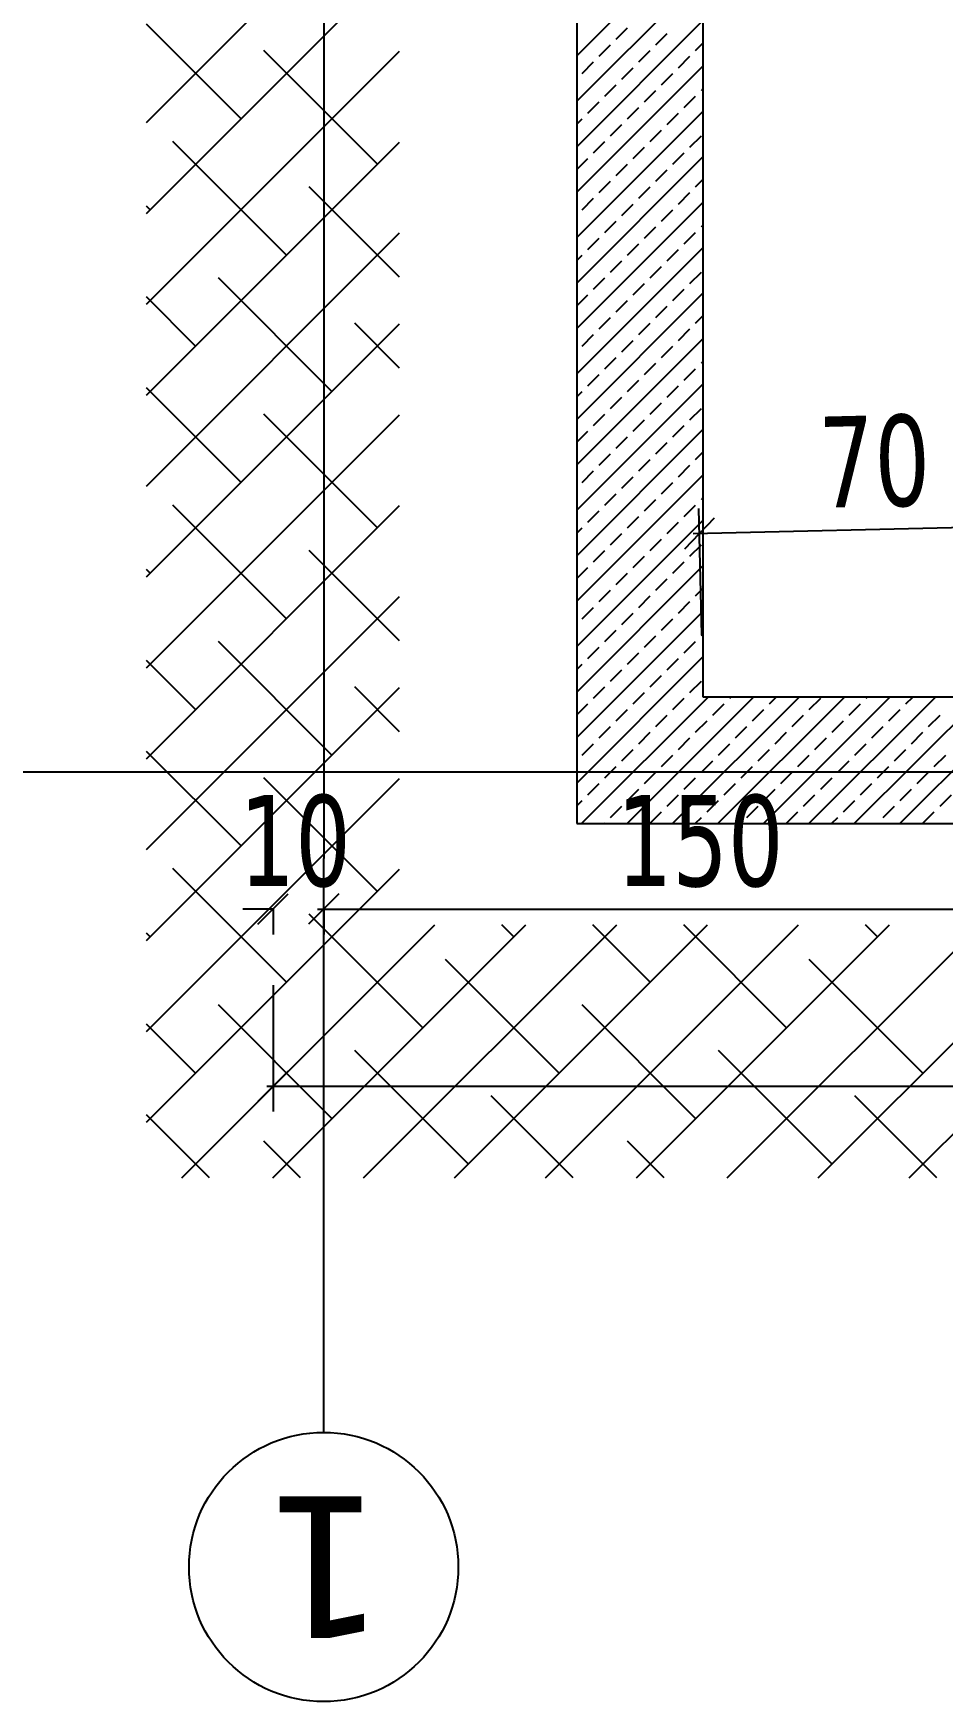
# Model space of a CAD drawing. Header units: millimetres. Extents: x 43168.9 to 43194.6, y -25545.1 to -25543.4.
# Drawn here: x 43170.2045 to 43170.2405, y -25544.8232 to -25544.7573 of the extents above; entities that cross this region are included whole.
import ezdxf
from ezdxf.enums import TextEntityAlignment as Align

# ---------------------------------------------------------------- set-up
doc = ezdxf.new("R2010")
doc.units = ezdxf.units.MM
doc.header["$LTSCALE"] = 200
doc.linetypes.add('DASHDOT2', pattern=[0.5, 0.25, -0.125, 0, -0.125])
for name, color, linetype in [('aks_sgh', 5, 'DASHDOT2'), ('kolon-b.a_sgh', 6, 'Continuous'), ('olcuaks_sgh', 41, 'Continuous'), ('olcuic_sgh', 183, 'Continuous'), ('tarama-betonarme_sgh', 223, 'Continuous'), ('tarama-zemin_sgh', 197, 'Continuous')]:
    doc.layers.add(name, color=color, linetype=linetype)
doc.styles.add('dim', font='VERDANA.TTF', dxfattribs={"width": 0.7})
doc.styles.add('text1', font='VERDANA.TTF')

msp = doc.modelspace()

# ---------------------------------------------------------------- linework, layer by layer
at = {"color": 0, "linetype": 'ByBlock', "lineweight": -2}
for p, q in [((43170.2314322586, -25544.7764684413), (43170.23026107947, -25544.77769658602)), ((43170.21339999916, -25544.79251939969), (43170.21459999916, -25544.79131939969)), ((43170.21659999916, -25544.79131939969), (43170.21539999916, -25544.79251939969)), ((43170.21659999916, -25544.79131939969), (43170.21539999916, -25544.79251939969)), ((43170.21459999916, -25544.79831939969), (43170.21339999916, -25544.79951939969))]:
    msp.add_line(p, q, dxfattribs=at)
msp.add_line((43170.21599999916, -25544.81259939969), (43170.21599999916, -25544.78991939969))
at = {"linetype": 'Continuous'}
msp.add_circle((43170.21599999916, -25544.81791939969), 0.005319999999999482, dxfattribs=at)
at = {"layer": 'aks_sgh'}
for p, q in [((43170.21599999916, -25543.74091939969), (43170.21599999916, -25544.78991939969)), ((43170.19487849217, -25544.78649254973), (43170.24599999916, -25544.78649254973))]:
    msp.add_line(p, q, dxfattribs=at)
at = {"layer": 'kolon-b.a_sgh'}
for p, q in [((43170.22599999917, -25544.55191939969), (43170.22599999917, -25544.78854059805)), ((43170.23099999916, -25544.78354059805), (43170.23099999916, -25544.55691939969)), ((43170.24392942271, -25544.78354059805), (43170.23099999916, -25544.78354059805)), ((43170.22599999917, -25544.78854059805), (43170.24399999916, -25544.78854059805))]:
    msp.add_line(p, q, dxfattribs=at)
at = {"layer": 'olcuaks_sgh'}
for p, q in [((43170.21399999916, -25544.79191939969), (43170.21279999916, -25544.79191939969)), ((43170.21399999916, -25544.79191939969), (43170.21399999916, -25544.79291939969)), ((43170.21574999916, -25544.79191939969), (43170.24624999916, -25544.79191939969)), ((43170.21599999916, -25544.79191939969), (43170.21599999916, -25544.79291939969)), ((43170.21599999916, -25544.79191939969), (43170.21719999916, -25544.79191939969)), ((43170.21599999916, -25544.79191939969), (43170.21599999916, -25544.79291939969)), ((43170.21399999916, -25544.79491939969), (43170.21399999916, -25544.79991939969)), ((43170.21374999916, -25544.79891939969), (43171.1661290417, -25544.79891939969))]:
    msp.add_line(p, q, dxfattribs=at)
at = {"layer": 'olcuic_sgh'}
for p, q in [((43170.2309416117, -25544.78108138674), (43170.23082293337, -25544.77608279539)), ((43170.24509156161, -25544.77674430639), (43170.23059673947, -25544.77708844758))]:
    msp.add_line(p, q, dxfattribs=at)
at = {"layer": 'tarama-betonarme_sgh'}
for p, q in [((43170.22599999917, -25544.75819743868), (43170.23099999916, -25544.75319743868)), ((43170.22599999917, -25544.7599934899), (43170.23099999916, -25544.7549934899)), ((43170.22599999917, -25544.76178954112), (43170.23099999916, -25544.75678954112)), ((43170.2275542416, -25544.75754122224), (43170.22800325441, -25544.75709220943)), ((43170.22912578642, -25544.75776572864), (43170.22957479923, -25544.75731671583)), ((43170.2268807224, -25544.75821474145), (43170.2273297352, -25544.75776572864)), ((43170.22845226721, -25544.75843924785), (43170.22890128002, -25544.75799023504)), ((43170.23069733124, -25544.75799023504), (43170.23099999916, -25544.75768756713)), ((43170.22599999917, -25544.76358559235), (43170.23099999916, -25544.75858559235)), ((43170.22620720318, -25544.75888826065), (43170.22665621599, -25544.75843924785)), ((43170.22777874801, -25544.75911276706), (43170.22822776081, -25544.75866375425)), ((43170.23002381204, -25544.75866375425), (43170.23047282484, -25544.75821474145)), ((43170.2271052288, -25544.75978628627), (43170.2275542416, -25544.75933727346)), ((43170.22935029282, -25544.75933727346), (43170.22979930563, -25544.75888826065)), ((43170.23092183765, -25544.75956177987), (43170.23099999916, -25544.75948361835)), ((43170.22643170958, -25544.76045980547), (43170.2268807224, -25544.76001079267)), ((43170.22867677362, -25544.76001079267), (43170.22912578642, -25544.75956177987)), ((43170.23024831844, -25544.76023529907), (43170.23069733124, -25544.75978628627)), ((43170.22599999917, -25544.76538164357), (43170.23099999916, -25544.76038164357)), ((43170.22599999917, -25544.7608915159), (43170.22620720318, -25544.76068431188)), ((43170.22800325441, -25544.76068431188), (43170.22845226721, -25544.76023529907)), ((43170.22957479923, -25544.76090881828), (43170.23002381204, -25544.76045980547)), ((43170.2273297352, -25544.76135783109), (43170.22777874801, -25544.76090881828)), ((43170.22890128002, -25544.76158233749), (43170.22935029282, -25544.76113332469)), ((43170.23047282484, -25544.76180684389), (43170.23092183765, -25544.76135783109)), ((43170.22665621599, -25544.7620313503), (43170.2271052288, -25544.76158233749)), ((43170.22822776081, -25544.7622558567), (43170.22867677362, -25544.76180684389)), ((43170.22979930563, -25544.7624803631), (43170.23024831844, -25544.7620313503)), ((43170.22599999917, -25544.7671776948), (43170.23099999916, -25544.7621776948)), ((43170.22599999917, -25544.76268756712), (43170.22643170958, -25544.7622558567)), ((43170.2275542416, -25544.76292937591), (43170.22800325441, -25544.7624803631)), ((43170.22912578642, -25544.76315388231), (43170.22957479923, -25544.76270486951)), ((43170.2268807224, -25544.76360289512), (43170.2273297352, -25544.76315388231)), ((43170.22845226721, -25544.76382740152), (43170.22890128002, -25544.76337838871)), ((43170.23069733124, -25544.76337838871), (43170.23099999916, -25544.7630757208)), ((43170.22599999917, -25544.76897374602), (43170.23099999916, -25544.76397374602)), ((43170.22620720318, -25544.76427641433), (43170.22665621599, -25544.76382740152)), ((43170.22777874801, -25544.76450092073), (43170.22822776081, -25544.76405190793)), ((43170.23002381204, -25544.76405190793), (43170.23047282484, -25544.76360289512)), ((43170.2271052288, -25544.76517443994), (43170.2275542416, -25544.76472542713)), ((43170.22935029282, -25544.76472542713), (43170.22979930563, -25544.76427641433)), ((43170.22643170958, -25544.76584795915), (43170.2268807224, -25544.76539894634)), ((43170.22867677362, -25544.76539894634), (43170.22912578642, -25544.76494993354)), ((43170.23024831844, -25544.76562345275), (43170.23069733124, -25544.76517443994)), ((43170.23092183765, -25544.76494993354), (43170.23099999916, -25544.76487177202)), ((43170.22599999917, -25544.77076979725), (43170.23099999916, -25544.76576979725)), ((43170.22599999917, -25544.76627966957), (43170.22620720318, -25544.76607246555)), ((43170.22800325441, -25544.76607246555), (43170.22845226721, -25544.76562345275)), ((43170.22957479923, -25544.76629697195), (43170.23002381204, -25544.76584795915)), ((43170.2273297352, -25544.76674598476), (43170.22777874801, -25544.76629697195)), ((43170.22890128002, -25544.76697049116), (43170.22935029282, -25544.76652147836)), ((43170.23047282484, -25544.76719499757), (43170.23092183765, -25544.76674598476)), ((43170.22665621599, -25544.76741950397), (43170.2271052288, -25544.76697049116)), ((43170.22822776081, -25544.76764401037), (43170.22867677362, -25544.76719499757)), ((43170.22979930563, -25544.76786851678), (43170.23024831844, -25544.76741950397)), ((43170.22599999917, -25544.77256584847), (43170.23099999916, -25544.76756584847)), ((43170.22599999917, -25544.7680757208), (43170.22643170958, -25544.76764401037)), ((43170.2275542416, -25544.76831752958), (43170.22800325441, -25544.76786851678)), ((43170.2268807224, -25544.76899104879), (43170.2273297352, -25544.76854203598)), ((43170.22912578642, -25544.76854203598), (43170.22957479923, -25544.76809302318)), ((43170.23069733124, -25544.76876654239), (43170.23099999916, -25544.76846387447)), ((43170.22599999917, -25544.77436189969), (43170.23099999916, -25544.76936189969)), ((43170.22620720318, -25544.769664568), (43170.22665621599, -25544.7692155552)), ((43170.22845226721, -25544.7692155552), (43170.22890128002, -25544.76876654239)), ((43170.23002381204, -25544.7694400616), (43170.23047282484, -25544.76899104879)), ((43170.22777874801, -25544.7698890744), (43170.22822776081, -25544.7694400616)), ((43170.22935029282, -25544.77011358081), (43170.22979930563, -25544.769664568)), ((43170.2271052288, -25544.77056259361), (43170.2275542416, -25544.77011358081)), ((43170.22867677362, -25544.77078710002), (43170.22912578642, -25544.77033808721)), ((43170.23024831844, -25544.77101160642), (43170.23069733124, -25544.77056259361)), ((43170.23092183765, -25544.77033808721), (43170.23099999916, -25544.7702599257)), ((43170.22599999917, -25544.77615795092), (43170.23099999916, -25544.77115795092)), ((43170.22643170958, -25544.77123611282), (43170.2268807224, -25544.77078710002)), ((43170.22800325441, -25544.77146061922), (43170.22845226721, -25544.77101160642)), ((43170.22957479923, -25544.77168512563), (43170.23002381204, -25544.77123611282)), ((43170.22599999917, -25544.77166782325), (43170.22620720318, -25544.77146061922)), ((43170.2273297352, -25544.77213413843), (43170.22777874801, -25544.77168512563)), ((43170.22890128002, -25544.77235864484), (43170.22935029282, -25544.77190963203)), ((43170.22665621599, -25544.77280765764), (43170.2271052288, -25544.77235864484)), ((43170.22822776081, -25544.77303216404), (43170.22867677362, -25544.77258315124)), ((43170.23047282484, -25544.77258315124), (43170.23092183765, -25544.77213413843)), ((43170.22599999917, -25544.77795400214), (43170.23099999916, -25544.77295400214)), ((43170.22599999917, -25544.77346387447), (43170.22643170958, -25544.77303216404)), ((43170.2275542416, -25544.77370568326), (43170.22800325441, -25544.77325667045)), ((43170.22979930563, -25544.77325667045), (43170.23024831844, -25544.77280765764)), ((43170.2268807224, -25544.77437920246), (43170.2273297352, -25544.77393018966)), ((43170.22912578642, -25544.77393018966), (43170.22957479923, -25544.77348117685)), ((43170.23069733124, -25544.77415469606), (43170.23099999916, -25544.77385202814)), ((43170.22620720318, -25544.77505272167), (43170.22665621599, -25544.77460370887)), ((43170.22845226721, -25544.77460370887), (43170.22890128002, -25544.77415469606)), ((43170.23002381204, -25544.77482821527), (43170.23047282484, -25544.77437920246)), ((43170.22599999917, -25544.77975005337), (43170.23099999916, -25544.77475005337)), ((43170.22777874801, -25544.77527722808), (43170.22822776081, -25544.77482821527)), ((43170.22935029282, -25544.77550173448), (43170.22979930563, -25544.77505272167)), ((43170.2271052288, -25544.77595074728), (43170.2275542416, -25544.77550173448)), ((43170.22867677362, -25544.77617525369), (43170.22912578642, -25544.77572624088)), ((43170.23024831844, -25544.77639976009), (43170.23069733124, -25544.77595074728)), ((43170.23092183765, -25544.77572624088), (43170.23099999916, -25544.77564807937)), ((43170.22599999917, -25544.78154610459), (43170.23099999916, -25544.77654610459)), ((43170.22643170958, -25544.77662426649), (43170.2268807224, -25544.77617525369)), ((43170.22800325441, -25544.7768487729), (43170.22845226721, -25544.77639976009)), ((43170.22957479923, -25544.7770732793), (43170.23002381204, -25544.77662426649)), ((43170.22599999917, -25544.77705597692), (43170.22620720318, -25544.7768487729)), ((43170.2273297352, -25544.7775222921), (43170.22777874801, -25544.7770732793)), ((43170.22890128002, -25544.77774679851), (43170.22935029282, -25544.7772977857)), ((43170.22665621599, -25544.77819581132), (43170.2271052288, -25544.77774679851)), ((43170.22822776081, -25544.77842031772), (43170.22867677362, -25544.77797130491)), ((43170.23047282484, -25544.77797130491), (43170.23092183765, -25544.7775222921)), ((43170.22599999917, -25544.78334215581), (43170.23099999916, -25544.77834215582)), ((43170.22599999917, -25544.77885202814), (43170.22643170958, -25544.77842031772)), ((43170.22979930563, -25544.77864482412), (43170.23024831844, -25544.77819581132)), ((43170.2275542416, -25544.77909383693), (43170.22800325441, -25544.77864482412)), ((43170.22912578642, -25544.77931834333), (43170.22957479923, -25544.77886933052)), ((43170.23069733124, -25544.77954284973), (43170.23099999916, -25544.77924018182)), ((43170.2268807224, -25544.77976735614), (43170.2273297352, -25544.77931834333)), ((43170.22845226721, -25544.77999186254), (43170.22890128002, -25544.77954284973)), ((43170.23002381204, -25544.78021636894), (43170.23047282484, -25544.77976735614)), ((43170.22599999917, -25544.78513820704), (43170.23099999916, -25544.78013820704)), ((43170.22620720318, -25544.78044087535), (43170.22665621599, -25544.77999186254)), ((43170.22777874801, -25544.78066538175), (43170.22822776081, -25544.78021636894)), ((43170.22935029282, -25544.78088988815), (43170.22979930563, -25544.78044087535)), ((43170.2271052288, -25544.78133890096), (43170.2275542416, -25544.78088988815)), ((43170.22867677362, -25544.78156340736), (43170.22912578642, -25544.78111439455)), ((43170.23092183765, -25544.78111439455), (43170.23099999916, -25544.78103623304)), ((43170.22643170958, -25544.78201242017), (43170.2268807224, -25544.78156340736)), ((43170.22800325441, -25544.78223692657), (43170.22845226721, -25544.78178791376)), ((43170.23024831844, -25544.78178791376), (43170.23069733124, -25544.78133890096)), ((43170.22599999917, -25544.78693425826), (43170.23099999916, -25544.78193425826)), ((43170.22599999917, -25544.78244413059), (43170.22620720318, -25544.78223692657)), ((43170.2273297352, -25544.78291044578), (43170.22777874801, -25544.78246143297)), ((43170.22957479923, -25544.78246143297), (43170.23002381204, -25544.78201242017)), ((43170.22665621599, -25544.78358396499), (43170.2271052288, -25544.78313495218)), ((43170.22890128002, -25544.78313495218), (43170.22935029282, -25544.78268593938)), ((43170.23047282484, -25544.78335945859), (43170.23092183765, -25544.78291044578)), ((43170.22599999917, -25544.78424018182), (43170.22643170958, -25544.78380847139)), ((43170.2261897106, -25544.78854059805), (43170.2311897106, -25544.78354059805)), ((43170.22798576182, -25544.78854059805), (43170.23298576182, -25544.78354059805)), ((43170.22822776081, -25544.78380847139), (43170.22867677362, -25544.78335945859)), ((43170.22978181305, -25544.78854059805), (43170.23478181304, -25544.78354059805)), ((43170.22979930563, -25544.78403297779), (43170.23024831844, -25544.78358396499)), ((43170.23137085045, -25544.7842574842), (43170.23181986326, -25544.78380847139)), ((43170.23157786427, -25544.78854059805), (43170.23657786427, -25544.78354059805)), ((43170.23204436966, -25544.78358396499), (43170.2320877366, -25544.78354059805)), ((43170.23337391549, -25544.78854059805), (43170.23837391549, -25544.78354059805)), ((43170.23361591448, -25544.78380847139), (43170.23388378782, -25544.78354059805)), ((43170.23516996672, -25544.78854059805), (43170.24016996672, -25544.78354059805)), ((43170.23518745931, -25544.78403297779), (43170.23563647211, -25544.78358396499)), ((43170.23675900412, -25544.7842574842), (43170.23720801693, -25544.78380847139)), ((43170.23696601794, -25544.78854059805), (43170.24196601794, -25544.78354059805)), ((43170.23743252333, -25544.78358396499), (43170.23747589027, -25544.78354059805)), ((43170.23876206917, -25544.78854059805), (43170.24376206916, -25544.78354059805)), ((43170.23900406816, -25544.78380847139), (43170.23927194149, -25544.78354059805)), ((43170.2275542416, -25544.7844819906), (43170.22800325441, -25544.78403297779)), ((43170.22912578642, -25544.784706497), (43170.22957479923, -25544.7842574842)), ((43170.23069733124, -25544.78493100341), (43170.23114634405, -25544.7844819906)), ((43170.23294239528, -25544.7844819906), (43170.23339140808, -25544.78403297779)), ((43170.23451394009, -25544.784706497), (43170.2349629529, -25544.7842574842)), ((43170.23608548492, -25544.78493100341), (43170.23653449772, -25544.7844819906)), ((43170.23833054895, -25544.7844819906), (43170.23877956175, -25544.78403297779)), ((43170.23990209377, -25544.784706497), (43170.24035110657, -25544.7842574842)), ((43170.2268807224, -25544.78515550981), (43170.2273297352, -25544.784706497)), ((43170.22845226721, -25544.78538001621), (43170.22890128002, -25544.78493100341)), ((43170.23002381204, -25544.78560452261), (43170.23047282484, -25544.78515550981)), ((43170.23226887607, -25544.78515550981), (43170.23271788887, -25544.784706497)), ((43170.23384042089, -25544.78538001621), (43170.23428943369, -25544.78493100341)), ((43170.23541196571, -25544.78560452261), (43170.23586097852, -25544.78515550981)), ((43170.23765702973, -25544.78515550981), (43170.23810604255, -25544.784706497)), ((43170.23922857456, -25544.78538001621), (43170.23967758736, -25544.78493100341)), ((43170.22620720318, -25544.78582902902), (43170.22665621599, -25544.78538001621)), ((43170.22777874801, -25544.78605353542), (43170.22822776081, -25544.78560452261)), ((43170.22935029282, -25544.78627804183), (43170.22979930563, -25544.78582902902)), ((43170.23159535685, -25544.78582902902), (43170.23204436966, -25544.78538001621)), ((43170.23316690168, -25544.78605353542), (43170.23361591448, -25544.78560452261)), ((43170.2347384465, -25544.78627804183), (43170.23518745931, -25544.78582902902)), ((43170.23698351053, -25544.78582902902), (43170.23743252333, -25544.78538001621)), ((43170.23855505535, -25544.78605353542), (43170.23900406816, -25544.78560452261)), ((43170.24012660017, -25544.78627804183), (43170.24057561297, -25544.78582902902)), ((43170.2271052288, -25544.78672705463), (43170.2275542416, -25544.78627804183)), ((43170.22867677362, -25544.78695156103), (43170.22912578642, -25544.78650254823)), ((43170.23092183765, -25544.78650254823), (43170.23137085045, -25544.78605353542)), ((43170.23249338247, -25544.78672705463), (43170.23294239528, -25544.78627804183)), ((43170.23406492729, -25544.78695156103), (43170.23451394009, -25544.78650254823)), ((43170.23630999132, -25544.78650254823), (43170.23675900412, -25544.78605353542)), ((43170.23788153614, -25544.78672705463), (43170.23833054895, -25544.78627804183)), ((43170.23945308096, -25544.78695156103), (43170.23990209377, -25544.78650254823)), ((43170.22643170958, -25544.78740057384), (43170.2268807224, -25544.78695156103)), ((43170.22800325441, -25544.78762508024), (43170.22845226721, -25544.78717606744)), ((43170.23024831844, -25544.78717606744), (43170.23069733124, -25544.78672705463)), ((43170.23181986326, -25544.78740057384), (43170.23226887607, -25544.78695156103)), ((43170.23339140808, -25544.78762508024), (43170.23384042089, -25544.78717606744)), ((43170.23563647211, -25544.78717606744), (43170.23608548492, -25544.78672705463)), ((43170.23720801693, -25544.78740057384), (43170.23765702973, -25544.78695156103)), ((43170.23877956175, -25544.78762508024), (43170.23922857456, -25544.78717606744)), ((43170.22599999917, -25544.78783228426), (43170.22620720318, -25544.78762508024)), ((43170.2273297352, -25544.78829859945), (43170.22777874801, -25544.78784958665)), ((43170.22957479923, -25544.78784958665), (43170.23002381204, -25544.78740057384)), ((43170.23114634405, -25544.78807409305), (43170.23159535685, -25544.78762508024)), ((43170.23271788887, -25544.78829859945), (43170.23316690168, -25544.78784958665)), ((43170.2349629529, -25544.78784958665), (43170.23541196571, -25544.78740057384)), ((43170.23653449772, -25544.78807409305), (43170.23698351053, -25544.78762508024)), ((43170.23810604255, -25544.78829859945), (43170.23855505535, -25544.78784958665)), ((43170.24035110657, -25544.78784958665), (43170.24080011938, -25544.78740057384)), ((43170.2270877366, -25544.78854059805), (43170.2271052288, -25544.78852310585)), ((43170.22890128002, -25544.78852310585), (43170.22935029282, -25544.78807409305)), ((43170.23067983904, -25544.78854059805), (43170.23092183765, -25544.78829859945)), ((43170.23247589027, -25544.78854059805), (43170.23249338247, -25544.78852310585)), ((43170.23428943369, -25544.78852310585), (43170.2347384465, -25544.78807409305)), ((43170.23606799272, -25544.78854059805), (43170.23630999132, -25544.78829859945)), ((43170.23786404394, -25544.78854059805), (43170.23788153614, -25544.78852310585)), ((43170.23967758736, -25544.78852310585), (43170.24012660017, -25544.78807409305))]:
    msp.add_line(p, q, dxfattribs=at)
at = {"layer": 'tarama-zemin_sgh'}
for p, q in [((43170.20899999917, -25544.76082902888), (43170.21899999916, -25544.75082902888)), ((43170.20899999917, -25544.76442113133), (43170.21899999916, -25544.75442113133)), ((43170.21273681861, -25544.76068431188), (43170.20899999917, -25544.75694749243)), ((43170.20899999917, -25544.76801323378), (43170.21899999916, -25544.75801323378)), ((43170.21812497229, -25544.7624803631), (43170.21363484423, -25544.75799023504)), ((43170.20899999917, -25544.77160533623), (43170.21899999916, -25544.76160533623)), ((43170.21453286984, -25544.76607246555), (43170.21004274178, -25544.76158233749)), ((43170.21899999916, -25544.76694749243), (43170.21543089545, -25544.76337838871)), ((43170.20914471617, -25544.76427641433), (43170.20899999917, -25544.76413169732)), ((43170.20899999917, -25544.77519743868), (43170.21899999916, -25544.76519743868)), ((43170.21632892107, -25544.77146061922), (43170.211838793, -25544.76697049116)), ((43170.21094076739, -25544.769664568), (43170.20899999917, -25544.76772379977)), ((43170.20899999917, -25544.77878954112), (43170.21899999916, -25544.76878954113)), ((43170.21899999916, -25544.77053959488), (43170.21722694668, -25544.76876654239)), ((43170.21273681861, -25544.77505272167), (43170.20899999917, -25544.77131590222)), ((43170.20899999917, -25544.78238164357), (43170.21899999916, -25544.77238164357)), ((43170.21812497229, -25544.7768487729), (43170.21363484423, -25544.77235864484)), ((43170.20899999917, -25544.78597374602), (43170.21899999916, -25544.77597374602)), ((43170.21453286984, -25544.78044087535), (43170.21004274178, -25544.77595074728)), ((43170.21899999916, -25544.78131590222), (43170.21543089545, -25544.77774679851)), ((43170.20914471617, -25544.77864482412), (43170.20899999917, -25544.77850010712)), ((43170.20899999917, -25544.78956584847), (43170.21899999916, -25544.77956584847)), ((43170.21632892107, -25544.78582902902), (43170.211838793, -25544.78133890096)), ((43170.21094076739, -25544.78403297779), (43170.20899999917, -25544.78209220957)), ((43170.20899999917, -25544.79315795092), (43170.21899999916, -25544.78315795092)), ((43170.21899999916, -25544.78490800467), (43170.21722694668, -25544.78313495218)), ((43170.21273681861, -25544.78942113147), (43170.20899999917, -25544.78568431201)), ((43170.20899999917, -25544.79675005337), (43170.21899999916, -25544.78675005337)), ((43170.21812497229, -25544.79121718269), (43170.21363484423, -25544.78672705463)), ((43170.20899999917, -25544.80034215582), (43170.21899999916, -25544.79034215581)), ((43170.21453286984, -25544.79480928514), (43170.21004274178, -25544.79031915708)), ((43170.21992102351, -25544.79660533636), (43170.21543089545, -25544.7921152083)), ((43170.23913047896, -25544.80254059805), (43170.24925409636, -25544.79241698066)), ((43170.20914471617, -25544.79301323391), (43170.20899999917, -25544.79286851691)), ((43170.21039365937, -25544.80254059805), (43170.22039365937, -25544.79254059805)), ((43170.21398576182, -25544.80254059805), (43170.22398576182, -25544.79254059805)), ((43170.21757786427, -25544.80254059805), (43170.22757786427, -25544.79254059805)), ((43170.22116996672, -25544.80254059805), (43170.23116996672, -25544.79254059805)), ((43170.22351312596, -25544.79301323391), (43170.2230404901, -25544.79254059805)), ((43170.22476206916, -25544.80254059805), (43170.23476206917, -25544.79254059805)), ((43170.22890127963, -25544.79480928514), (43170.22663259254, -25544.79254059805)), ((43170.22835417162, -25544.80254059805), (43170.23835417161, -25544.79254059805)), ((43170.23428943331, -25544.79660533636), (43170.23022469499, -25544.79254059805)), ((43170.23194627406, -25544.80254059805), (43170.24194627407, -25544.79254059805)), ((43170.23553837651, -25544.80254059805), (43170.24557463483, -25544.79250433974)), ((43170.23788153575, -25544.79301323391), (43170.23740889989, -25544.79254059805)), ((43170.22530917719, -25544.79840138759), (43170.22081904912, -25544.79391125953)), ((43170.23967758698, -25544.79840138759), (43170.23518745891, -25544.79391125953)), ((43170.21632892107, -25544.80019743881), (43170.211838793, -25544.79570731075)), ((43170.23069733086, -25544.80019743881), (43170.2262072028, -25544.79570731075)), ((43170.21094076739, -25544.79840138759), (43170.20899999917, -25544.79646061936)), ((43170.22171707473, -25544.80199349004), (43170.21722694668, -25544.79750336198)), ((43170.23608548453, -25544.80199349004), (43170.23159535647, -25544.79750336198)), ((43170.2258562852, -25544.80254059805), (43170.22261510035, -25544.7992994132)), ((43170.24022469499, -25544.80254059805), (43170.23698351014, -25544.7992994132)), ((43170.21148787541, -25544.80254059805), (43170.20899999917, -25544.80005272181)), ((43170.21507997785, -25544.80254059805), (43170.21363484423, -25544.80109546442)), ((43170.22944838765, -25544.80254059805), (43170.22800325402, -25544.80109546442))]:
    msp.add_line(p, q, dxfattribs=at)

# ---------------------------------------------------------------- texts
at = {"linetype": 'Continuous', "style": 'text1'}
msp.add_attdef('1', text='', height=0.005599999999999454, rotation=180, dxfattribs=at).set_placement((43170.21599999916, -25544.81791939969), align=Align.MIDDLE)
at = {"layer": 'olcuaks_sgh', "color": 2, "style": 'dim', "width": 0.7}
for s, p in [('10', (43170.21267547263, -25544.79100818411)), ('150', (43170.22757371307, -25544.79100818411))]:
    msp.add_text(s, height=0.0036, dxfattribs=at).set_placement(p)
at = {"layer": 'olcuic_sgh', "color": 2, "style": 'dim', "width": 0.7}
msp.add_text('70', height=0.0036, rotation=1.36008115140331, dxfattribs=at).set_placement((43170.23560355051, -25544.77605810173))

doc.saveas('drawing.dxf')
